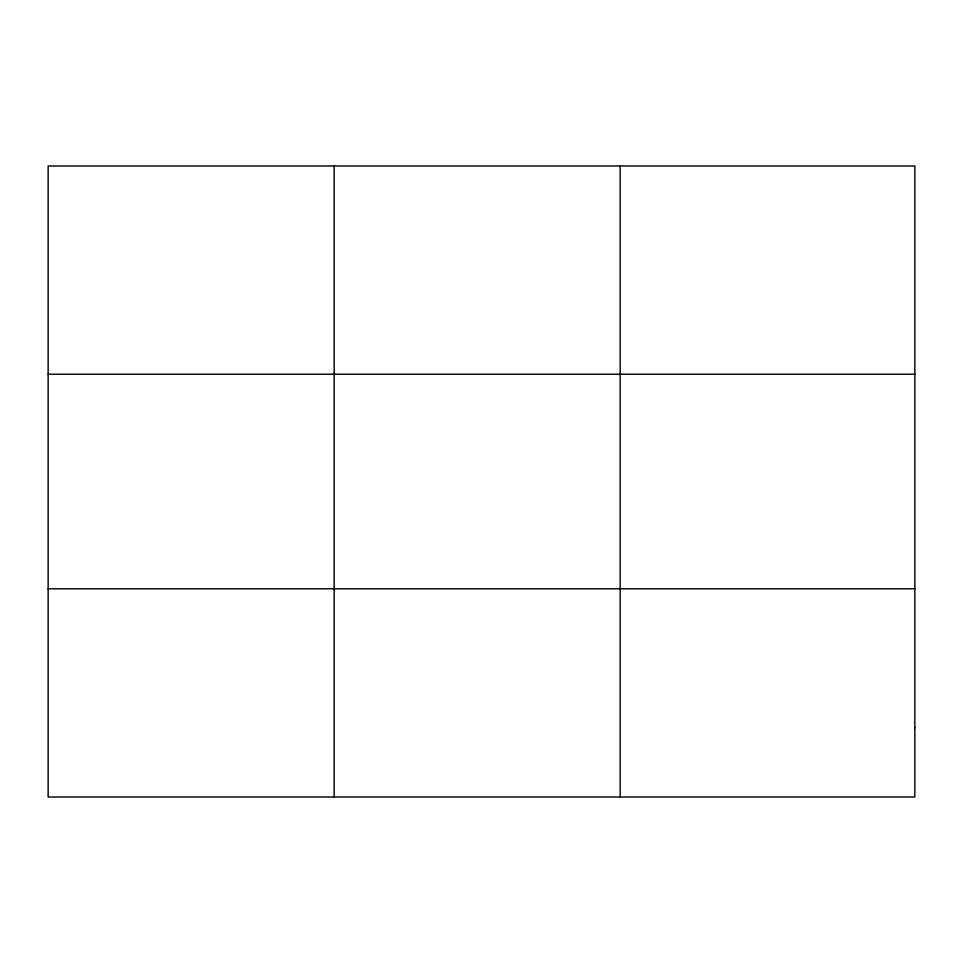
<?xml version="1.0" encoding="UTF-8"?>
<svg xmlns="http://www.w3.org/2000/svg" width="963" height="963" viewBox="0 0 963 963"><rect width="100%" height="100%" fill="white"/><g stroke="black" fill="none" stroke-linecap="round" stroke-linejoin="round"><path stroke-width="1.44" d="M334.161 165.985L334.161 797.015M620.172 165.985L620.172 797.015M48.15 374.222L914.85 374.222M48.15 588.778L914.85 588.778M914.85 727.607L914.85 797.015L48.15 797.015L48.15 165.985L914.85 165.985L914.85 727.607"/></g></svg>
